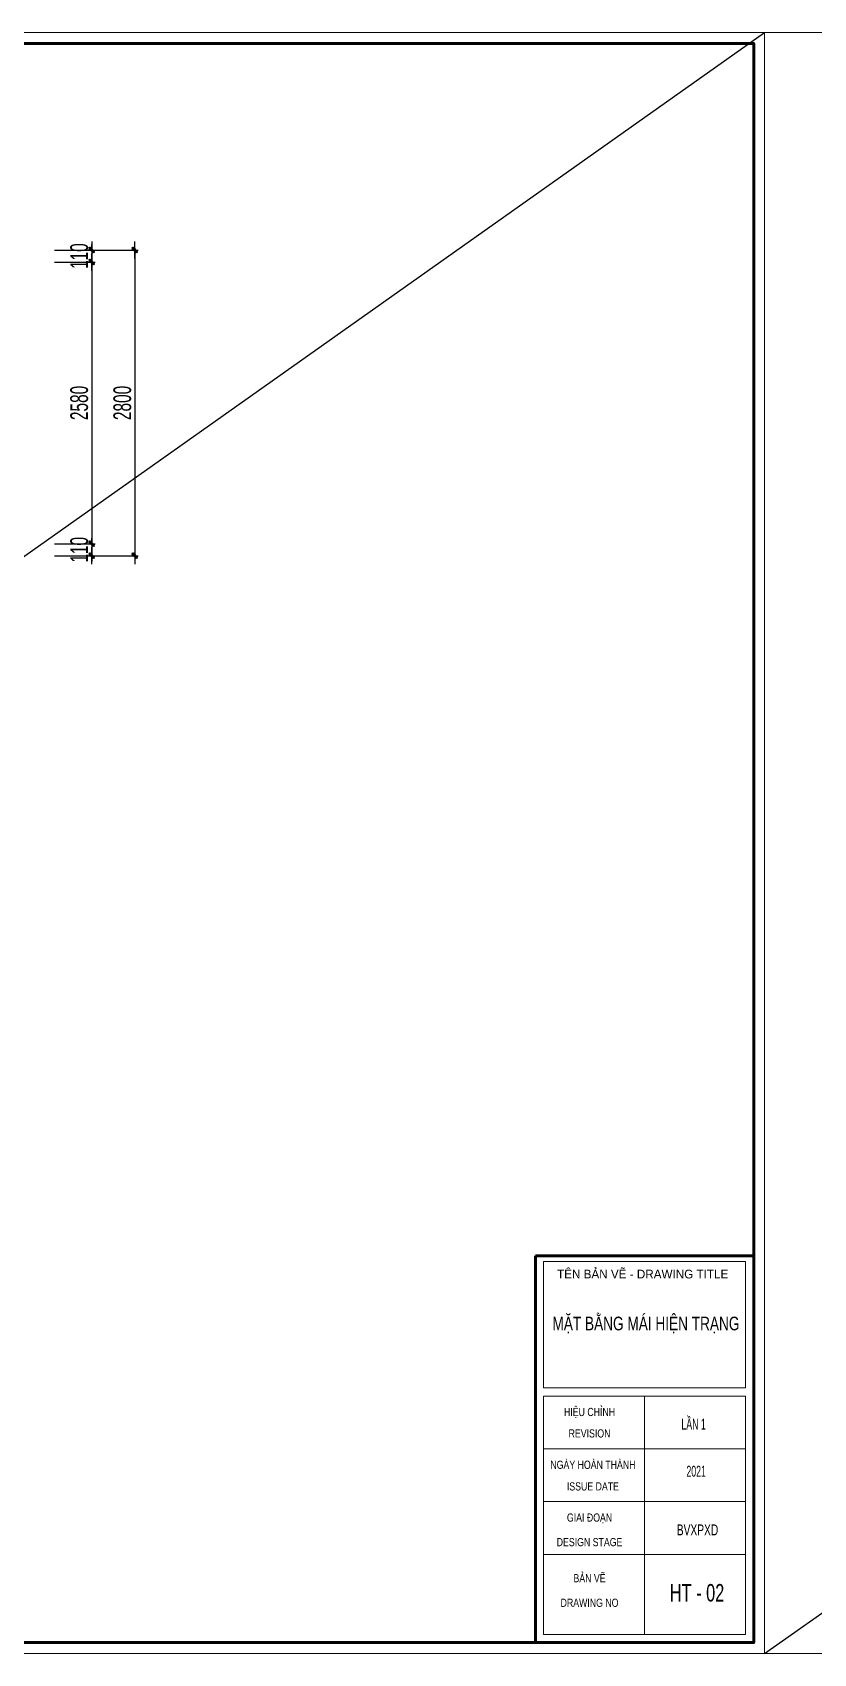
# Model space of a CAD drawing. Header units: millimetres. Extents: x 596422 to 1674380, y -367470 to 58862.
# Drawn here: x 867926 to 875084, y -196046 to -181196 of the extents above; entities that cross this region are included whole.
import ezdxf
from ezdxf.enums import TextEntityAlignment as Align

# ---------------------------------------------------------------- set-up
doc = ezdxf.new("R2010")
doc.units = ezdxf.units.MM
doc.header["$LTSCALE"] = 600
doc.header["$MEASUREMENT"] = 0
doc.layers.get('0').update_dxf_attribs({"lineweight": 0})
doc.layers.get('Defpoints').update_dxf_attribs({"lineweight": 0})
doc.layers.add('EG Dim', color=8, linetype='Continuous', lineweight=18)
doc.layers.add('KCS_Plotter', color=11, linetype='Continuous', plot=False)
doc.layers.add('Khungten_LCDI', color=7, linetype='Continuous')
doc.layers.add('Kichthuoc', color=9, linetype='Continuous')
doc.styles.add('HOATBIF', font='hoatbif.shx', dxfattribs={"width": 0.65})
doc.styles.add('Khungten', font='VHAVAN.TTF', dxfattribs={"width": 0.9, "height": 5000})
doc.styles.add('Title', font='VHAVAN.TTF', dxfattribs={"width": 0.8})
doc.dimstyles.new('1-100', dxfattribs={"dimscale": 300, "dimtxt": 1.2, "dimasz": 0.25, "dimexe": 0.5, "dimexo": 0, "dimgap": 0.3, "dimtad": 1, "dimdec": 0, "dimzin": 0, "dimdsep": 46, "dimtxsty": 'HOATBIF', "dimblk1": 'DOT', "dimblk2": 'DOT', "dimsah": 1, "dimcen": -1, "dimdle": 1, "dimclrd": 256, "dimclre": 256, "dimclrt": 4, "dimadec": 3, "dimazin": 2, "dimtfac": 0.333333, "dimtdec": 0, "dimtix": 1, "dimtmove": 2, "dimatfit": 3, "dimldrblk": 'DOT', "dimfxl": 1, "dimtvp": 0.833333, "dimtolj": 1, "dimtzin": 0, "dimarcsym": 0})

# ---------------------------------------------------------------- blocks, each defined once
blk = doc.blocks.new('LCDI-new')
at = {"layer": 'Defpoints', "lineweight": 0}
blk.add_lwpolyline([(-1626044.71, 488105.01), (-1626044.71, 488402.01), (-1625624.71, 488402.01), (-1625624.71, 488105.01)], close=True, dxfattribs=at)
at = {"layer": 'Khungten_LCDI', "color": 5, "lineweight": 25}
blk.add_line((-1625626.71, 488107.01), (-1625626.71, 488400.01), dxfattribs=at)
at = {"layer": 'Khungten_LCDI', "color": 5, "lineweight": 60}
for p, q in [((-1625666.71, 488177.85), (-1625666.71, 488107.01)), ((-1625626.71, 488177.85), (-1625666.71, 488177.85))]:
    blk.add_line(p, q, dxfattribs=at)
at = {"layer": 'Khungten_LCDI', "color": 9, "lineweight": 15}
for p, q in [((-1625646.71, 488152.18), (-1625646.71, 488108.51)), ((-1625628.21, 488142.51), (-1625665.21, 488142.51)), ((-1625628.21, 488132.84), (-1625665.21, 488132.84)), ((-1625628.21, 488123.18), (-1625665.21, 488123.18))]:
    blk.add_line(p, q, dxfattribs=at)
at = {"layer": 'Khungten_LCDI', "color": 5, "lineweight": 60}
blk.add_lwpolyline([(-1626032.71, 488107.01), (-1626032.71, 488400.01), (-1625626.71, 488400.01), (-1625626.71, 488107.01)], close=True, dxfattribs=at)
at = {"layer": 'Khungten_LCDI', "color": 9, "lineweight": 15}
for points in [[(-1625665.21, 488153.68), (-1625628.21, 488153.68), (-1625628.21, 488176.84), (-1625665.21, 488176.84)], [(-1625665.21, 488108.51), (-1625628.21, 488108.51), (-1625628.21, 488152.18), (-1625665.21, 488152.18)]]:
    blk.add_lwpolyline(points, close=True, dxfattribs=at)
at = {"color": 7, "style": 'Khungten'}
blk.add_text('tªn b¶n vÏ - drawing title', height=1.6, dxfattribs=at).set_placement((-1625647.05, 488173.74), align=Align.CENTER)
at = {"color": 7}
for s, height, style, width, p in [('hiÖu chØnh', 1.5, 'Khungten', 0.8, (-1625656.79, 488148.52)), ('revision', 1.5, 'Khungten', 0.8, (-1625656.79, 488144.6)), ('ngµy hoµn thµnh', 1.5, 'Khungten', 0.8, (-1625656.17, 488138.85)), ('issue date', 1.5, 'Khungten', 0.8, (-1625656.17, 488134.89)), ('giai ®o¹n', 1.5, 'Khungten', 0.8, (-1625656.79, 488129.18)), ('BVxpxd', 2, 'Title', 0.7, (-1625637, 488126.67)), ('design stage', 1.5, 'Khungten', 0.8, (-1625656.79, 488124.68)), ('b¶n vÏ', 1.5, 'Khungten', 0.8, (-1625656.79, 488118.07)), ('drawing nO', 1.5, 'Khungten', 0.8, (-1625656.79, 488113.57))]:
    blk.add_text(s, height=height, dxfattribs=dict(at, style=style, width=width)).set_placement(p, align=Align.CENTER)
at = {"color": 2, "style": 'Title', "width": 1.824646}
for tag, p, p2 in [('TENBANVE1', (-1625663.58, 488164.65), (-1625629.32, 488164.65)), ('TENBANVE2', (-1625663.58, 488157.89), (-1625629.32, 488157.89))]:
    blk.add_attdef(tag, text='', height=2.5, dxfattribs=at).set_placement(p, p2, align=Align.FIT)
at = {"color": 7, "style": 'Khungten', "width": 0.8}
for tag, p in [('REVISION', (-1625637.72, 488146.05)), ('NGAYHT', (-1625637.25, 488137.42))]:
    blk.add_attdef(tag, text='', height=2, dxfattribs=at).set_placement(p, align=Align.CENTER)
at = {"color": 2, "style": 'Title', "width": 0.7}
blk.add_attdef('SOBANVE', text='', height=2.5, dxfattribs=at).set_placement((-1625637.09, 488114.55), align=Align.CENTER)
blk = doc.blocks.new('DOT')
at = {"layer": 'Kichthuoc'}
blk.add_line((-3, 0), (3, 0), dxfattribs=at)
at = {"layer": 'Kichthuoc', "color": 4}
blk.add_line((-1, -1), (1, 1), dxfattribs=at)
blk.add_lwpolyline([(0.5, 1), (-1, -0.5), (-0.5, -1), (1, 0.5)], close=True, dxfattribs=at)
blk = doc.blocks.new('*D1222')
at = {"layer": 'Defpoints', "color": 0, "transparency": 16777216}
for p in [(868129, -183300), (868129, -185880), (868469, -185880)]:
    blk.add_point(p, dxfattribs=at)
at = {"layer": 'EG Dim', "lineweight": -2, "transparency": 16777216}
for p, q in [((868129, -183300), (868502, -183300)), ((868469, -183326), (868469, -185854)), ((868129, -185880), (868502, -185880))]:
    blk.add_line(p, q, dxfattribs=at)
at = {"layer": 'EG Dim', "lineweight": -2, "transparency": 16777216, "xscale": 26, "yscale": 26, "zscale": 26}
for p, rotation in [((868469, -183300), 90), ((868469, -185880), 270)]:
    blk.add_blockref('DOT', p, dxfattribs=dict(at, rotation=rotation))
at = {"layer": 'EG Dim', "color": 4, "transparency": 16777216, "insert": (868355, -184590), "char_height": 162.5, "attachment_point": 5, "rotation": 90, "style": 'HOATBIF'}
blk.add_mtext('\\A1;2580', dxfattribs=at)
blk = doc.blocks.new('_Dot')
at = {"color": 0, "linetype": 'ByBlock', "lineweight": -2}
blk.add_line((-0.5, 0), (-1, 0), dxfattribs=at)
at = {"color": 0, "linetype": 'ByBlock', "const_width": 0.5}
blk.add_lwpolyline([(-0.25, 0, 1), (0.25, 0, 1)], format="xyb", close=True, dxfattribs=at)
blk = doc.blocks.new('*D1223')
at = {"layer": 'Defpoints', "color": 0, "transparency": 16777216}
for p in [(868129, -185880), (868129, -185990), (868469, -185990)]:
    blk.add_point(p, dxfattribs=at)
at = {"layer": 'EG Dim', "lineweight": -2, "transparency": 16777216}
for p, q in [((868129, -185880), (868502, -185880)), ((868469, -185854), (868469, -185828)), ((868469, -185880), (868469, -185990)), ((868129, -185990), (868502, -185990)), ((868469, -186016), (868469, -186042))]:
    blk.add_line(p, q, dxfattribs=at)
at = {"layer": 'EG Dim', "lineweight": -2, "transparency": 16777216, "xscale": 26, "yscale": 26, "zscale": 26}
for p, rotation in [((868469, -185880), 270), ((868469, -185990), 90)]:
    blk.add_blockref('DOT', p, dxfattribs=dict(at, rotation=rotation))
at = {"layer": 'EG Dim', "color": 4, "transparency": 16777216, "insert": (868355, -185935), "char_height": 162.5, "attachment_point": 5, "rotation": 90, "style": 'HOATBIF'}
blk.add_mtext('\\A1;110', dxfattribs=at)
blk = doc.blocks.new('*D1211')
at = {"layer": 'Defpoints', "color": 0, "transparency": 16777216}
for p in [(868129, -183190), (868129, -183300), (868469, -183300)]:
    blk.add_point(p, dxfattribs=at)
at = {"layer": 'EG Dim', "lineweight": -2, "transparency": 16777216}
for p, q in [((868129, -183190), (868502, -183190)), ((868469, -183164), (868469, -183138)), ((868469, -183190), (868469, -183300)), ((868129, -183300), (868502, -183300)), ((868469, -183326), (868469, -183352))]:
    blk.add_line(p, q, dxfattribs=at)
at = {"layer": 'EG Dim', "lineweight": -2, "transparency": 16777216, "xscale": 26, "yscale": 26, "zscale": 26}
for p, rotation in [((868469, -183190), 270), ((868469, -183300), 90)]:
    blk.add_blockref('DOT', p, dxfattribs=dict(at, rotation=rotation))
at = {"layer": 'EG Dim', "color": 4, "transparency": 16777216, "insert": (868355, -183245), "char_height": 162.5, "attachment_point": 5, "rotation": 90, "style": 'HOATBIF'}
blk.add_mtext('\\A1;110', dxfattribs=at)
blk = doc.blocks.new('*D1212')
at = {"layer": 'Defpoints', "color": 0, "transparency": 16777216}
for p in [(868129, -183190), (868129, -185990), (868864, -185990)]:
    blk.add_point(p, dxfattribs=at)
at = {"layer": 'EG Dim', "lineweight": -2, "transparency": 16777216}
for p, q in [((868129, -183190), (868896, -183190)), ((868864, -183216), (868864, -185964)), ((868129, -185990), (868896, -185990))]:
    blk.add_line(p, q, dxfattribs=at)
at = {"layer": 'EG Dim', "lineweight": -2, "transparency": 16777216, "xscale": 26, "yscale": 26, "zscale": 26}
for p, rotation in [((868864, -183190), 90), ((868864, -185990), 270)]:
    blk.add_blockref('DOT', p, dxfattribs=dict(at, rotation=rotation))
at = {"layer": 'EG Dim', "color": 4, "transparency": 16777216, "insert": (868750, -184590), "char_height": 162.5, "attachment_point": 5, "rotation": 90, "style": 'HOATBIF'}
blk.add_mtext('\\A1;2800', dxfattribs=at)

msp = doc.modelspace()

# ---------------------------------------------------------------- linework, layer by layer
at = {"layer": 'KCS_Plotter'}
for p, q in [((853634.8, -196045.9), (874634.8, -181195.9)), ((874634.8, -196045.9), (895634.8, -181195.9))]:
    msp.add_line(p, q, dxfattribs=at)

# ---------------------------------------------------------------- block references
at = {"layer": 'Kichthuoc'}
ref = msp.add_blockref('LCDI-new', (82155870.3, -24601296.4), dxfattribs=dict(at, xscale=50.00000000005321, yscale=50.00000000005321, zscale=50.00000000005321))
ref.add_attrib('TENBANVE', 'mÆt b»ng m¸i hiÖn tr¹ng', dxfattribs={"layer": '0', "color": 4, "height": 125, "style": 'Title', "width": 0.745885}).set_placement((872691.1, -193084.9), (874404.4, -193084.9), align=Align.FIT)
ref.add_attrib('SOBANVE', 'ht - 02', dxfattribs={"layer": '0', "color": 4, "height": 160, "style": 'Title', "width": 0.7}).set_placement((874015.8, -195569), align=Align.CENTER)
ref.add_attrib('TYLE', 'lÇn 1', dxfattribs={"layer": '0', "color": 4, "height": 100, "style": 'Khungten', "width": 0.6}).set_placement((873984.2, -193994.1), align=Align.CENTER)
ref.add_attrib('NGAYHT', '2021', dxfattribs={"layer": '0', "color": 4, "height": 100, "style": 'Khungten', "width": 0.6}).set_placement((874007.8, -194425.6), align=Align.CENTER)
at = {"layer": 'Kichthuoc', "xscale": 50.00000000005321, "yscale": 50.00000000005321, "zscale": 50.00000000005321}
msp.add_blockref('LCDI-new', (82176870.3, -24601296.4), dxfattribs=at)

# ---------------------------------------------------------------- dimensions: what is measured, and where the dimension line sits
at = {"layer": 'EG Dim'}
for base, p1, p2, picture, middle in [((868469.2, -183300.4), (868129.4, -183190.4), (868129.4, -183300.4), '*D1211', (868355.5, -183245.4)), ((868863.9, -185990.5), (868129.4, -183190.4), (868129.4, -185990.5), '*D1212', (868750.1, -184590.4)), ((868469.2, -185880.4), (868129.4, -183300.4), (868129.4, -185880.4), '*D1222', (868355.5, -184590.4)), ((868469.2, -185990.5), (868129.4, -185880.4), (868129.4, -185990.5), '*D1223', (868355.5, -185935.4))]:
    dim = msp.add_linear_dim(base=base, p1=p1, p2=p2, angle=90, dimstyle='1-100', override={"dimscale": 65, "dimtxt": 2.5, "dimasz": 0.4, "dimgap": 0.5}, dxfattribs=at)
    dim.commit()
    dim.dimension.update_dxf_attribs({"geometry": picture, "text_midpoint": middle})

doc.saveas('drawing.dxf')
